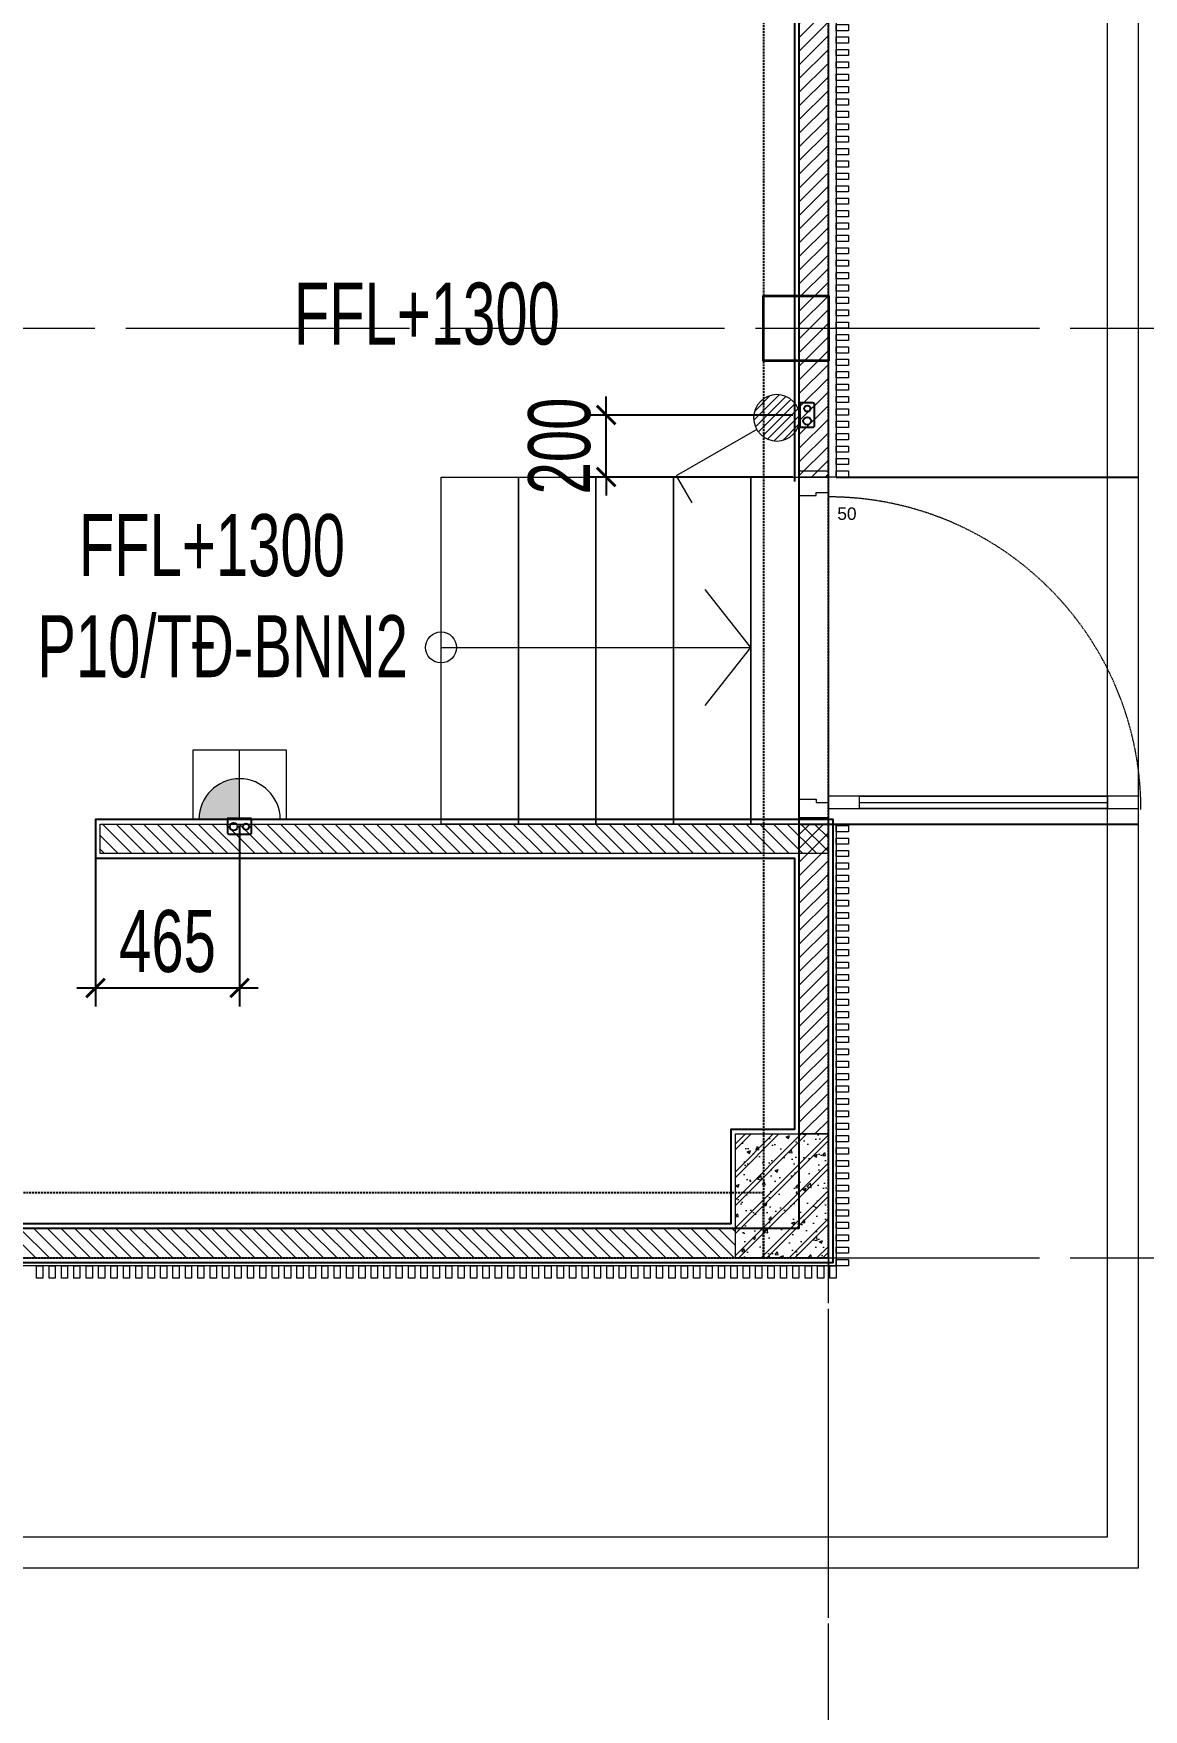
# Model space of a CAD drawing. Header units: millimetres. Extents: x -343543 to 400519, y -115663 to 104219.
# Drawn here: x -301128 to -297547, y 1543 to 6951 of the extents above; entities that cross this region are included whole.
import ezdxf
from ezdxf.xclip import XClip

# ---------------------------------------------------------------- set-up
doc = ezdxf.new("R2010")
doc.units = ezdxf.units.MM
doc.header["$XCLIPFRAME"] = 0
for name, pattern in [('XREF MAT BANG TUONG XAY$0$01.Xref _MB T1$0$HIDDEN', [9.525, 6.35, -3.175]), ('XREF MAT BANG TUONG XAY$0$CENTER', [50.8, 31.75, -6.35, 6.35, -6.35]), ('XREF MAT BANG TUONG XAY$0$xref_IKIGAI_Cot$0$HIDDEN', [9.525, 6.35, -3.175])]:
    doc.linetypes.add(name, pattern=pattern)
doc.layers.get('0').update_dxf_attribs({"color": 231, "lineweight": 0})
doc.layers.get('DefPoints').update_dxf_attribs({"color": 191})
for name, color, linetype in [('0-----E-Lighting', 2, 'Continuous'), ('Gen Điện', 6, 'Continuous'), ('XREF MAT BANG TUONG XAY$0$A-FNSH', 8, 'Continuous'), ('XREF MAT BANG TUONG XAY$0$xref_IKIGAI_Cot$0$S-HIDD', 8, 'XREF MAT BANG TUONG XAY$0$xref_IKIGAI_Cot$0$HIDDEN'), ('đế âm', 1, 'Continuous')]:
    doc.layers.add(name, color=color, linetype=linetype)
for name, color, linetype, lineweight in [('03. Xref_KyHieuChieuSang$0$1-INNO-E-Lighting', 3, 'Continuous', 5), ('1-INNO-E-Socket', 4, 'Continuous', 5), ('A-SYMBOLS', 10, 'Continuous', 13), ('E - EQ', 10, 'Continuous', 25), ('RSA -DIM', 231, 'Continuous', 0), ('SME-E-POW-NOTE', 134, 'Continuous', 18), ('XREF MAT BANG TUONG XAY$0$01.Xref _MB T1$0$A-DOOR', 8, 'Continuous', 9), ('XREF MAT BANG TUONG XAY$0$01.Xref _MB T1$0$A-FNSH', 8, 'Continuous', 9), ('XREF MAT BANG TUONG XAY$0$01.Xref _MB T1$0$A-FURN', 8, 'Continuous', 5), ('XREF MAT BANG TUONG XAY$0$01.Xref _MB T1$0$A-HIDD-LO', 8, 'XREF MAT BANG TUONG XAY$0$01.Xref _MB T1$0$HIDDEN', 9), ('XREF MAT BANG TUONG XAY$0$01.Xref _MB T1$0$A-LITE', 8, 'Continuous', 9), ('XREF MAT BANG TUONG XAY$0$01.Xref _MB T1$0$A-PATT', 8, 'Continuous', 9), ('XREF MAT BANG TUONG XAY$0$01.Xref _MB T1$0$A-TEXT', 8, 'Continuous', 25), ('XREF MAT BANG TUONG XAY$0$01.Xref _MB T1$0$A-WALL', 8, 'Continuous', 35), ('XREF MAT BANG TUONG XAY$0$01.Xref _MB T1$0$A-WALL-INT', 8, 'Continuous', 9), ('XREF MAT BANG TUONG XAY$0$A-FINE', 8, 'Continuous', 25), ('XREF MAT BANG TUONG XAY$0$A-GRID', 8, 'XREF MAT BANG TUONG XAY$0$CENTER', 15), ('XREF MAT BANG TUONG XAY$0$xref_IKIGAI_Cot$0$A-FNSH', 8, 'Continuous', 9), ('XREF MAT BANG TUONG XAY$0$xref_IKIGAI_Cot$0$A-PATT', 8, 'Continuous', 5)]:
    doc.layers.add(name, color=color, linetype=linetype, lineweight=lineweight)
doc.styles.add('SM-DIMTEXT', font='SME.shx', dxfattribs={"width": 0.7})
doc.styles.add('SME-TEXT', font='sme.shx', dxfattribs={"width": 0.7})
doc.styles.add('XREF MAT BANG TUONG XAY$0$01.Xref _MB T1$0$Standard', font='arial.ttf')
doc.dimstyles.new('SDIM-100', dxfattribs={"dimscale": 100, "dimtxt": 2, "dimasz": 0.6, "dimexe": 0.6, "dimexo": 0.2, "dimgap": 0.5, "dimtad": 1, "dimdec": 0, "dimzin": 12, "dimtxsty": 'SM-DIMTEXT', "dimblk": 'ARCHTICK', "dimblk1": 'ARCHTICK', "dimblk2": 'ARCHTICK', "dimcen": 0.12, "dimdle": 0.6, "dimclrd": 7, "dimclre": 8, "dimadec": 0, "dimazin": 3, "dimtfac": 2, "dimtix": 1, "dimtmove": 1, "dimatfit": 3, "dimfxl": 1, "dimtzin": 0, "dimarcsym": 1})

# ---------------------------------------------------------------- blocks, each defined once
blk = doc.blocks.new('XREF MAT BANG TUONG XAY$0$00.xref_IKIGAI_Truc')
at = {"layer": 'XREF MAT BANG TUONG XAY$0$A-GRID', "color": 8, "ltscale": 20}
for points in [[(40000, -3895), (40000, 22924.4)], [(-2907.5, 6000), (42750, 6000)], [(-2907.5, 3000), (42750, 3000)]]:
    blk.add_lwpolyline(points, dxfattribs=at)
blk = doc.blocks.new('*U117')
at = {"layer": 'XREF MAT BANG TUONG XAY$0$01.Xref _MB T1$0$A-PATT'}
h = blk.add_hatch(dxfattribs=at)
h.set_pattern_fill('ANSI31', color=8, scale=250)
h.set_pattern_definition([(45, (-15, 1633.22), (-22.0971, 22.0971), [])])
h.paths.add_polyline_path([(95, 3650), (0, 3650), (0, 0), (95, 0)])
at = {"layer": 'XREF MAT BANG TUONG XAY$0$01.Xref _MB T1$0$A-WALL-INT', "color": 8}
blk.add_lwpolyline([(95, 3650), (0, 3650), (0, 0), (95, 0)], close=True, dxfattribs=at)
blk = doc.blocks.new('*U125')
at = {"layer": 'XREF MAT BANG TUONG XAY$0$01.Xref _MB T1$0$A-FURN', "color": 8}
blk.add_lwpolyline([(-10, -20), (10, -20), (10, 20), (-10, 20)], close=True, dxfattribs=at)
blk = doc.blocks.new('*U126')
at = {"color": 8, "transparency": 16777216}
for p in [(-8400, 0), (-8360, 0), (-8320, 0), (-8280, 0), (-8240, 0), (-8200, 0), (-8160, 0), (-8120, 0), (-8080, 0), (-8040, 0), (-8000, 0), (-7960, 0), (-7920, 0), (-7880, 0), (-7840, 0), (-7800, 0), (-7760, 0), (-7720, 0), (-7680, 0), (-7640, 0), (-7600, 0), (-7560, 0), (-7520, 0), (-7480, 0), (-7440, 0), (-7400, 0), (-7360, 0), (-7320, 0), (-7280, 0), (-7240, 0), (-7200, 0), (-7160, 0), (-7120, 0), (-7080, 0), (-7040, 0), (-7000, 0), (-6960, 0), (-6920, 0), (-6880, 0), (-6840, 0), (-6800, 0), (-6760, 0), (-6720, 0), (-6680, 0), (-6640, 0), (-6600, 0), (-6560, 0), (-6520, 0), (-6480, 0), (-6440, 0), (-6400, 0), (-6360, 0), (-6320, 0), (-6280, 0), (-6240, 0), (-6200, 0), (-6160, 0), (-6120, 0), (-6080, 0), (-6040, 0), (-6000, 0), (-5960, 0), (-5920, 0), (-5880, 0), (-5840, 0)]:
    blk.add_blockref('*U125', p, dxfattribs=at)
blk = doc.blocks.new('*U127')
at = {"layer": 'XREF MAT BANG TUONG XAY$0$01.Xref _MB T1$0$A-FURN', "color": 8}
blk.add_lwpolyline([(-10, -20), (10, -20), (10, 20), (-10, 20)], close=True, dxfattribs=at)
blk = doc.blocks.new('*U128')
at = {"color": 8, "transparency": 16777216}
for p in [(-4240, 0), (-4200, 0), (-4160, 0), (-4120, 0), (-4080, 0), (-4040, 0), (-4000, 0), (-3960, 0), (-3920, 0), (-3880, 0), (-3840, 0), (-3800, 0), (-3760, 0), (-3720, 0), (-3680, 0), (-3640, 0), (-3600, 0), (-3560, 0), (-3520, 0), (-3480, 0), (-3440, 0), (-3400, 0), (-3360, 0), (-3320, 0), (-3280, 0), (-3240, 0), (-3200, 0), (-3160, 0), (-3120, 0), (-3080, 0), (-3040, 0), (-3000, 0), (-2960, 0), (-2920, 0), (-2880, 0), (-2840, 0), (-2800, 0), (-2760, 0), (-2720, 0), (-2680, 0), (-2640, 0), (-2600, 0), (-2560, 0), (-2520, 0), (-2480, 0), (-2440, 0), (-2400, 0), (-2360, 0), (-2320, 0), (-2280, 0), (-2240, 0), (-2200, 0), (-2160, 0), (-2120, 0), (-2080, 0), (-2040, 0), (-2000, 0), (-1960, 0), (-1920, 0), (-1880, 0), (-1840, 0), (-1800, 0), (-1760, 0), (-1720, 0), (-1680, 0), (-1640, 0), (-1600, 0), (-1560, 0), (-1520, 0), (-1480, 0), (-1440, 0), (-1400, 0), (-1360, 0), (-1320, 0), (-1280, 0), (-1240, 0), (-1200, 0), (-1160, 0), (-1120, 0), (-1080, 0), (-1040, 0), (-1000, 0), (-960, 0), (-920, 0), (-880, 0), (-840, 0), (-800, 0), (-760, 0), (-720, 0), (-680, 0), (-640, 0), (-600, 0), (-560, 0), (-520, 0), (-480, 0), (-440, 0), (-400, 0), (-360, 0), (-320, 0), (-280, 0), (-240, 0), (-200, 0), (-160, 0), (-120, 0), (-80, 0), (-40, 0), (0, 0)]:
    blk.add_blockref('*U127', p, dxfattribs=at)
blk = doc.blocks.new('*U123')
at = {"layer": 'XREF MAT BANG TUONG XAY$0$01.Xref _MB T1$0$A-FURN', "color": 8}
blk.add_lwpolyline([(-10, -20), (10, -20), (10, 20), (-10, 20)], close=True, dxfattribs=at)
blk = doc.blocks.new('*U124')
at = {"color": 8, "transparency": 16777216}
for p in [(-1400, 0), (-1360, 0), (-1320, 0), (-1280, 0), (-1240, 0), (-1200, 0), (-1160, 0), (-1120, 0), (-1080, 0), (-1040, 0), (-1000, 0), (-960, 0), (-920, 0), (-880, 0), (-840, 0), (-800, 0), (-760, 0), (-720, 0), (-680, 0), (-640, 0), (-600, 0), (-560, 0), (-520, 0), (-480, 0), (-440, 0), (-400, 0), (-360, 0), (-320, 0), (-280, 0), (-240, 0), (-200, 0), (-160, 0), (-120, 0), (-80, 0), (-40, 0), (0, 0)]:
    blk.add_blockref('*U123', p, dxfattribs=at)
blk = doc.blocks.new('XREF MAT BANG TUONG XAY$0$01.Xref _MB T1$0$lam nhom T1')
at = {"color": 8, "elevation": 0}
for points in [[(0, 2520), (0, 6800), (-25, 6800), (-25, 2520)], [(0, -25), (0, 1400), (-25, 1400), (-25, -25)]]:
    blk.add_lwpolyline(points, close=True, dxfattribs=at)
at = {"color": 8}
blk.add_lwpolyline([(8395, 0), (0, 0), (0, -25), (8395, -25)], close=True, dxfattribs=at)
at = {"color": 8, "rotation": 270}
for name, p in [('*U128', (-45, 2530)), ('*U124', (-45, -15))]:
    blk.add_blockref(name, p, dxfattribs=at)
at = {"color": 8}
blk.add_blockref('*U126', (8385, -45), dxfattribs=at)
blk = doc.blocks.new('*U168')
at = {"color": 8}
blk.add_line((70, -100), (70, -900), dxfattribs=at)
for points in [[(20, 95), (80, 95), (80, 40), (70, 40), (70, 0), (20, 0)], [(1120, 95), (1060, 95), (1060, 40), (1070, 40), (1070, 0), (1120, 0)], [(50, 0), (50, -1000), (90, -1000), (90, 0)], [(50, -100), (90, -100), (90, -900), (50, -900)]]:
    blk.add_lwpolyline(points, close=True, dxfattribs=at)
at = {"layer": 'XREF MAT BANG TUONG XAY$0$01.Xref _MB T1$0$A-FNSH', "color": 8}
for points in [[(20, 95), (0, 95), (0, 0), (20, 0)], [(1120, 95), (1140, 95), (1140, 0), (1120, 0)]]:
    blk.add_lwpolyline(points, close=True, dxfattribs=at)
at = {"layer": 'XREF MAT BANG TUONG XAY$0$01.Xref _MB T1$0$A-HIDD-LO', "color": 8, "ltscale": 0.3}
blk.add_arc((47.5, 0), 1008.3, 270, 0, dxfattribs=at)
blk = doc.blocks.new('*U120')
at = {"layer": 'XREF MAT BANG TUONG XAY$0$01.Xref _MB T1$0$A-PATT'}
h = blk.add_hatch(dxfattribs=at)
h.set_pattern_fill('ANSI31', color=8, scale=250)
h.set_pattern_definition([(45, (4169.998, -1921.794), (-22.09709, 22.09709), [])])
h.paths.add_polyline_path([(4280, 95), (0, 95), (0, 0), (4280, 0)])
at = {"layer": 'XREF MAT BANG TUONG XAY$0$01.Xref _MB T1$0$A-WALL-INT', "color": 8}
blk.add_lwpolyline([(4280, 95), (0, 95), (0, 0), (4280, 0)], close=True, dxfattribs=at)
blk = doc.blocks.new('*U121')
at = {"layer": 'XREF MAT BANG TUONG XAY$0$01.Xref _MB T1$0$A-PATT'}
h = blk.add_hatch(dxfattribs=at)
h.set_pattern_fill('ANSI31', color=8, scale=250)
h.set_pattern_definition([(45, (2239.998, -1921.792), (-22.0971, 22.0971), [])])
h.paths.add_polyline_path([(2350, 95), (0, 95), (0, 0), (2350, 0)])
at = {"layer": 'XREF MAT BANG TUONG XAY$0$01.Xref _MB T1$0$A-WALL-INT', "color": 8}
blk.add_lwpolyline([(2350, 95), (0, 95), (0, 0), (2350, 0)], close=True, dxfattribs=at)
blk = doc.blocks.new('*U122')
at = {"layer": 'XREF MAT BANG TUONG XAY$0$01.Xref _MB T1$0$A-PATT'}
h = blk.add_hatch(dxfattribs=at)
h.set_pattern_fill('ANSI31', color=8, scale=250)
h.set_pattern_definition([(45, (889.997, -1921.79), (-22.0971, 22.0971), [])])
h.paths.add_polyline_path([(1000, 95), (0, 95), (0, 0), (1000, 0)])
at = {"layer": 'XREF MAT BANG TUONG XAY$0$01.Xref _MB T1$0$A-WALL-INT', "color": 8}
blk.add_lwpolyline([(1000, 95), (0, 95), (0, 0), (1000, 0)], close=True, dxfattribs=at)
blk = doc.blocks.new('XREF MAT BANG TUONG XAY$0$xref_IKIGAI_Cot')
at = {"layer": 'XREF MAT BANG TUONG XAY$0$xref_IKIGAI_Cot$0$A-PATT'}
h = blk.add_hatch(dxfattribs=at)
h.set_pattern_fill('BT-01', color=8, scale=15, pattern_type=2)
h.set_pattern_definition([(50, (80, 180), (107.58903, -9.41282), [11.25, -123.75]), (355, (80, 180), (-20.8127, 112.82882), [9, -99]), (100.4514, (88.97, 179.22), (86.7764, 103.41593), [9.56103, -105.17132]), (46.1842, (80, 210), (160.08616, -24.82785), [16.875, -185.625]), (96.6356, (93.34, 207.93), (140.1994, 146.1177), [14.34154, -157.75695]), (351.1842, (80, 210), (140.1993, 146.1178), [13.5, -148.5]), (21, (95, 202.5), (89.53606, -60.39283), [11.25, -123.75]), (326, (95, 202.5), (36.4973, 108.7725), [9, -99]), (71.4514, (102.46, 197.47), (126.0334, 48.37957), [9.56103, -105.17132]), (37.5, (80, 180), (1.82398, 49.934078), [0, -97.8, 0, -100.5, 0, -99.375]), (7.5, (80, 180), (39.46043, 59.16176), [0, -57.3, 0, -95.55, 0, -37.875]), (327.5, (46.55, 180), (80.073365, -3.38323), [0, -37.5, 0, -117, 0, -155.25]), (317.5, (31.55, 180), (87.47793, 15.01575), [0, -48.75, 0, -77.7, 0, -110.25]), (45, (80, 180), (-45.07806, 45.07806), []), (45, (80, 198.375), (-45.07806, 45.07806), [])])
h.paths.add_polyline_path([(40000, 3000), (39700, 3000), (39700, 3400), (40000, 3400)])
at = {"layer": 'XREF MAT BANG TUONG XAY$0$A-GRID', "color": 8, "ltscale": 20}
for points in [[(40000, -3895), (40000, 22924.4)], [(-2907.5, 6000), (42750, 6000)], [(-2907.5, 3000), (42750, 3000)]]:
    blk.add_lwpolyline(points, dxfattribs=at)
at = {"layer": 'XREF MAT BANG TUONG XAY$0$xref_IKIGAI_Cot$0$A-FNSH', "color": 8}
blk.add_lwpolyline([(40000, 3000), (39700, 3000), (39700, 3400), (40000, 3400)], close=True, dxfattribs=at)
at = {"layer": 'XREF MAT BANG TUONG XAY$0$xref_IKIGAI_Cot$0$S-HIDD', "color": 8}
for points in [[(40000, 19190), (39790, 19190), (39790, 3000), (40000, 3000)], [(39790, 3210), (36050, 3210), (36050, 3000), (39790, 3000)]]:
    blk.add_lwpolyline(points, close=True, dxfattribs=at)
blk = doc.blocks.new('01.Xref _MB T1')
at = {"color": 8}
blk.add_lwpolyline([(39999.98286, 2999.99997), (40000.00012, 19400), (-0.00011, 19399.99891), (0.00011, 2999.99997), (8394.99073, 2999.9999), (8394.99073, -99.99996), (31605.0109, -99.99952), (31605.0109, 3000.00035)], close=True, dxfattribs=at)
at = {"layer": 'XREF MAT BANG TUONG XAY$0$01.Xref _MB T1$0$A-FNSH', "color": 8}
for points in [[(31714.99073, 1999.99999), (41000, 1999.99998), (41000.00012, 20399.99968), (25516.68715, 20400.0078)], [(31605.00949, 2099.99999), (40900.00022, 2099.99998), (40900.00024, 8054.99997)]]:
    blk.add_lwpolyline(points, dxfattribs=at)
for points in [[(39000.00123, 4399.99919), (38750.00123, 4399.99919), (38750.00124, 5519.99988), (39000.00124, 5519.99988)], [(39250.00123, 4399.99919), (39000.00123, 4399.99919), (39000.00124, 5519.99988), (39250.00124, 5519.99988)], [(39500.00123, 4399.99919), (39250.00123, 4399.99919), (39250.00124, 5519.99988), (39500.00124, 5519.99988)], [(39750.00123, 4399.99919), (39500.00123, 4399.99919), (39500.00124, 5519.99988), (39750.00124, 5519.99988)], [(39750.00124, 5519.99988), (40000.00172, 5519.99988), (40000.00171, 4399.99919), (39750.00123, 4399.99919)]]:
    blk.add_lwpolyline(points, close=True, dxfattribs=at)
at = {"layer": 'XREF MAT BANG TUONG XAY$0$01.Xref _MB T1$0$A-LITE', "color": 8, "ltscale": 10, "elevation": 0}
for points in [[(39602.09173, 4783.10096), (39750.00123, 4969.99952), (39602.09173, 5156.89808)], [(38750.00123, 4969.99952), (39750.00123, 4969.99952)]]:
    blk.add_lwpolyline(points, dxfattribs=at)
at = {"layer": 'XREF MAT BANG TUONG XAY$0$01.Xref _MB T1$0$A-PATT', "color": 8}
blk.add_circle((38750.00123, 4969.99952), 50, dxfattribs=at)
at = {"layer": 'XREF MAT BANG TUONG XAY$0$01.Xref _MB T1$0$A-TEXT', "color": 8}
for p, q in [((40025.00168, 5520.00016), (41000.00185, 5519.99983)), ((39905.01133, 4399.99999), (41000.00187, 4399.99996))]:
    blk.add_line(p, q, dxfattribs=at)
at = {"layer": 'XREF MAT BANG TUONG XAY$0$01.Xref _MB T1$0$A-WALL', "color": 8}
blk.add_lwpolyline([(40000.00961, 5894.99999), (39790.00961, 5894.99999), (39790.00961, 6104.99999), (40000.00961, 6104.99999)], close=True, dxfattribs=at)
at = {"layer": 'XREF MAT BANG TUONG XAY$0$A-FINE', "color": 8}
blk.add_lwpolyline([(36050.00152, 9989.99976), (39905.01103, 9989.99976), (39905.01103, 3094.99998), (36050.00152, 3094.99998)], close=True, dxfattribs=at)
at = {"layer": 'XREF MAT BANG TUONG XAY$0$A-FNSH', "color": 8}
blk.add_lwpolyline([(25775.01058, 5984.99999), (31040.01069, 5984.99999), (31040.01069, 5884.99999), (31380.0013, 5884.99999), (31380.0013, 1284.99999), (31620.01069, 1284.99999), (31620.00978, 2985.0003), (40015.01091, 2984.99996), (40015.00113, 4414.99998), (37635.00083, 4415.00002), (37635.00082, 4290.0096), (39890.01081, 4290.00949), (39890.01081, 3414.99997), (39685.00142, 3414.99997), (39685.0012, 3109.99998), (36065.02005, 3109.99998), (36065.02143, 9974.99976), (39585.00146, 9975), (39585.00146, 9785.00021), (39890.01088, 9785.00021), (39890.01013, 5504.99989)], dxfattribs=at)
at = {"color": 8}
blk.add_blockref('XREF MAT BANG TUONG XAY$0$00.xref_IKIGAI_Truc', (0.00011, 0), dxfattribs=at)
ref = blk.add_blockref('XREF MAT BANG TUONG XAY$0$xref_IKIGAI_Cot', (-0.00927, -0.00001), dxfattribs=at)
XClip(ref).set_block_clipping_path([(-1610.3425959283, -2225.6693134198), (41829.1295208634, 21555.8819575264)])
at = {"color": 8, "xscale": -1}
blk.add_blockref('XREF MAT BANG TUONG XAY$0$01.Xref _MB T1$0$lam nhom T1', (40000.00171, 2999.99998), dxfattribs=at)
at = {"layer": 'XREF MAT BANG TUONG XAY$0$01.Xref _MB T1$0$A-DOOR', "color": 8, "extrusion": (-1.42352e-14, 2.81943e-13, -1), "xscale": -1, "zscale": -1, "rotation": 269.9999623331528}
blk.add_blockref('*U168', (-40000.00382, 4399.99993, 0), dxfattribs=at)
at = {"layer": 'XREF MAT BANG TUONG XAY$0$01.Xref _MB T1$0$A-WALL-INT', "color": 8, "xscale": -1}
for name, p, rotation in [('*U120', (39905.01117, 5519.99987), 269.9999412134841), ('*U121', (40000.00171, 4305.00949), 359.9999412134841), ('*U122', (39905.01121, 3399.99997), 269.9999412134841)]:
    blk.add_blockref(name, p, dxfattribs=dict(at, rotation=rotation))
at = {"layer": 'XREF MAT BANG TUONG XAY$0$01.Xref _MB T1$0$A-WALL-INT', "color": 8, "rotation": 270.0000587865159}
blk.add_blockref('*U117', (36049.99988, 3094.99998), dxfattribs=at)
at = {"layer": 'DefPoints', "color": 8, "insert": (40090.77799, 5421.69067), "char_height": 40, "attachment_point": 3, "style": 'XREF MAT BANG TUONG XAY$0$01.Xref _MB T1$0$Standard'}
blk.add_mtext_dynamic_manual_height_columns('50', width=31782.1754955, gutter_width=200, heights=[0], dxfattribs=at)
blk = doc.blocks.new('*U321')
at = {"layer": '1-INNO-E-Socket'}
h = blk.add_hatch(color=4, dxfattribs=at)
h.dxf.hatch_style = 1
h.paths.add_polyline_path([(-109.375, 0), (0, 0), (0, 109.375, 0.41421356)])
at = {"layer": '1-INNO-E-Socket', "color": 1}
for p, q in [((-125, 187.5), (125, 187.5)), ((-125, 0), (-125, 187.5)), ((125, 187.5), (125, 0)), ((125, 0), (-125, 0))]:
    blk.add_line(p, q, dxfattribs=at)
at = {"layer": '1-INNO-E-Socket'}
for p, q in [((0, 0), (0, 187.5)), ((109.375, 0), (-109.375, 0))]:
    blk.add_line(p, q, dxfattribs=at)
blk.add_arc((0, 0), 109.375, 0, 180, dxfattribs=at)
blk = doc.blocks.new('*X86')
at = {"color": 0}
for p, q in [((10925.4, 54067.7), (11007.3, 54149.6)), ((10928.4, 54097.2), (10977.8, 54146.6)), ((10930.6, 54046.5), (11028.5, 54144.4)), ((10940.3, 54029.6), (11045.4, 54134.7)), ((10953.4, 54016.2), (11058.8, 54121.6)), ((10970, 54006.3), (11068.7, 54105)), ((10990.8, 54000.6), (11074.4, 54084.2)), ((11019.3, 54002.5), (11072.5, 54055.7))]:
    blk.add_line(p, q, dxfattribs=at)
blk = doc.blocks.new('*U87')
at = {"layer": '03. Xref_KyHieuChieuSang$0$1-INNO-E-Lighting', "color": 2}
for p, q in [((36, 62.4), (180, 311.8)), ((180, 311.8), (263.1, 263.8))]:
    blk.add_line(p, q, dxfattribs=at)
blk.add_circle((0, 0), 72, dxfattribs=at)
at = {"layer": '03. Xref_KyHieuChieuSang$0$1-INNO-E-Lighting', "color": 2, "xscale": 0.9600000000064028, "yscale": 0.9600000000064028, "zscale": 0.9600000000064028}
blk.add_blockref('*X86', (-10560, -51912), dxfattribs=at)
blk = doc.blocks.new('đế âm 78')
at = {"layer": 'Gen Điện', "ltscale": 30}
blk.add_lwpolyline([(5501258.1, -3862344.9), (5501258.1, -3862422.9), (5501303.1, -3862422.9, 0.414214), (5501308.1, -3862417.9), (5501308.1, -3862349.9, 0.414214), (5501303.1, -3862344.9), (5501258.1, -3862344.9)], format="xyb", dxfattribs=at)
blk.add_lwpolyline([(5501261.1, -3862344.9), (5501261.1, -3862422.9)], dxfattribs=at)
for centre, radius in [((5501284.6, -3862362.9), 10), ((5501284.6, -3862402.9), 12.5)]:
    blk.add_circle(centre, radius, dxfattribs=at)
blk = doc.blocks.new('_ArchTick')
at = {"color": 0, "linetype": 'ByBlock', "const_width": 0.15}
blk.add_lwpolyline([(-0.5, -0.5), (0.5, 0.5)], dxfattribs=at)
blk = doc.blocks.new('*D525')
at = {"layer": 'DefPoints', "color": 0, "linetype": 'Continuous', "ltscale": 1000, "transparency": 16777216}
for p in [(-300928.5, 4415), (-300463.7, 4415), (-300463.7, 3871.3)]:
    blk.add_point(p, dxfattribs=at)
at = {"layer": 'RSA -DIM', "color": 8, "linetype": 'Continuous', "lineweight": -2, "ltscale": 1000, "transparency": 16777216}
for p, q in [((-300928.5, 4395), (-300928.5, 3811.3)), ((-300463.7, 4395), (-300463.7, 3811.3))]:
    blk.add_line(p, q, dxfattribs=at)
at = {"layer": 'RSA -DIM', "color": 7, "linetype": 'Continuous', "lineweight": -2, "ltscale": 1000, "transparency": 16777216}
blk.add_line((-300988.5, 3871.3), (-300403.7, 3871.3), dxfattribs=at)
at = {"layer": 'RSA -DIM', "color": 7, "linetype": 'Continuous', "lineweight": -2, "ltscale": 1000, "transparency": 16777216, "xscale": 60, "yscale": 60, "zscale": 60, "rotation": 180}
blk.add_blockref('_ArchTick', (-300928.5, 3871.3), dxfattribs=at)
at = {"layer": 'RSA -DIM', "color": 7, "linetype": 'Continuous', "lineweight": -2, "ltscale": 1000, "transparency": 16777216, "xscale": 60, "yscale": 60, "zscale": 60}
blk.add_blockref('_ArchTick', (-300463.7, 3871.3), dxfattribs=at)
at = {"layer": 'RSA -DIM', "color": 0, "linetype": 'Continuous', "ltscale": 1000, "transparency": 16777216, "insert": (-300696.1, 4021.3), "char_height": 200, "attachment_point": 5, "style": 'SM-DIMTEXT'}
blk.add_mtext('465', dxfattribs=at)
blk = doc.blocks.new('*D526')
at = {"layer": 'DefPoints', "color": 0, "linetype": 'Continuous', "ltscale": 1000, "transparency": 16777216}
for p in [(-299281, 5720), (-298658.5, 5720), (-298658.5, 5520)]:
    blk.add_point(p, dxfattribs=at)
at = {"layer": 'RSA -DIM', "color": 7, "linetype": 'Continuous', "lineweight": -2, "ltscale": 1000, "transparency": 16777216}
for p, q in [((-299281, 5720), (-299281, 5780)), ((-299281, 5520), (-299281, 5720)), ((-299281, 5520), (-299281, 5460))]:
    blk.add_line(p, q, dxfattribs=at)
at = {"layer": 'RSA -DIM', "color": 8, "linetype": 'Continuous', "lineweight": -2, "ltscale": 1000, "transparency": 16777216}
for p, q in [((-298678.5, 5720), (-299341, 5720)), ((-298678.5, 5520), (-299341, 5520))]:
    blk.add_line(p, q, dxfattribs=at)
at = {"layer": 'RSA -DIM', "color": 7, "linetype": 'Continuous', "lineweight": -2, "ltscale": 1000, "transparency": 16777216, "xscale": 60, "yscale": 60, "zscale": 60}
for p, rotation in [((-299281, 5720), 270), ((-299281, 5520), 90)]:
    blk.add_blockref('_ArchTick', p, dxfattribs=dict(at, rotation=rotation))
at = {"layer": 'RSA -DIM', "color": 0, "linetype": 'Continuous', "ltscale": 1000, "transparency": 16777216, "insert": (-299431, 5620), "char_height": 200, "attachment_point": 5, "rotation": 90, "style": 'SM-DIMTEXT'}
blk.add_mtext('200', dxfattribs=at)

msp = doc.modelspace()

# ---------------------------------------------------------------- block references
at = {"layer": 'A-SYMBOLS'}
msp.add_blockref('01.Xref _MB T1', (-338563.5, 0), dxfattribs=at)

# ---------------------------------------------------------------- next in the draw order: block references
at = {"layer": '0-----E-Lighting', "xscale": -1.041666666660155, "yscale": 1.041666666660155, "zscale": 1.041666666660155, "rotation": 90}
msp.add_blockref('*U87', (-298729.9, 5710.8), dxfattribs=at)
at = {"layer": 'E - EQ', "xscale": 1.2, "yscale": 1.2, "zscale": 1.2}
msp.add_blockref('*U321', (-300463.7, 4415), dxfattribs=at)
at = {"layer": 'đế âm'}
msp.add_blockref('đế âm 78', (-5799916.6, 3868103.9), dxfattribs=at)
at = {"layer": 'đế âm', "rotation": 270.0000000008198}
msp.add_blockref('đế âm 78', (3561920.1, 5505676.1), dxfattribs=at)

# ---------------------------------------------------------------- next in the draw order: texts
at = {"layer": 'SME-E-POW-NOTE', "style": 'SME-TEXT', "width": 0.7}
for s, p in [('FFL+1300', (-300288.8, 5947.3)), ('FFL+1300', (-300982.2, 5200.2)), ('P10/TĐ-BNN2', (-301116.6, 4874.1, 0))]:
    msp.add_text(s, height=200, dxfattribs=at).set_placement(p)

# ---------------------------------------------------------------- next in the draw order: dimensions: what is measured, and where the dimension line sits
at = {"layer": 'RSA -DIM', "color": 1, "linetype": 'Continuous', "ltscale": 1000}
dim = msp.add_linear_dim(base=(-299281, 5720), p1=(-298658.5, 5520), p2=(-298658.5, 5720), angle=90, dimstyle='SDIM-100', dxfattribs=at)
dim.commit()
dim.dimension.update_dxf_attribs({"geometry": '*D526', "text_midpoint": (-299431, 5620)})
dim = msp.add_linear_dim(base=(-300463.7, 3871.3), p1=(-300928.5, 4415), p2=(-300463.7, 4415), dimstyle='SDIM-100', dxfattribs=at)
dim.commit()
dim.dimension.update_dxf_attribs({"geometry": '*D525', "text_midpoint": (-300696.1, 4021.3)})

doc.saveas('drawing.dxf')
